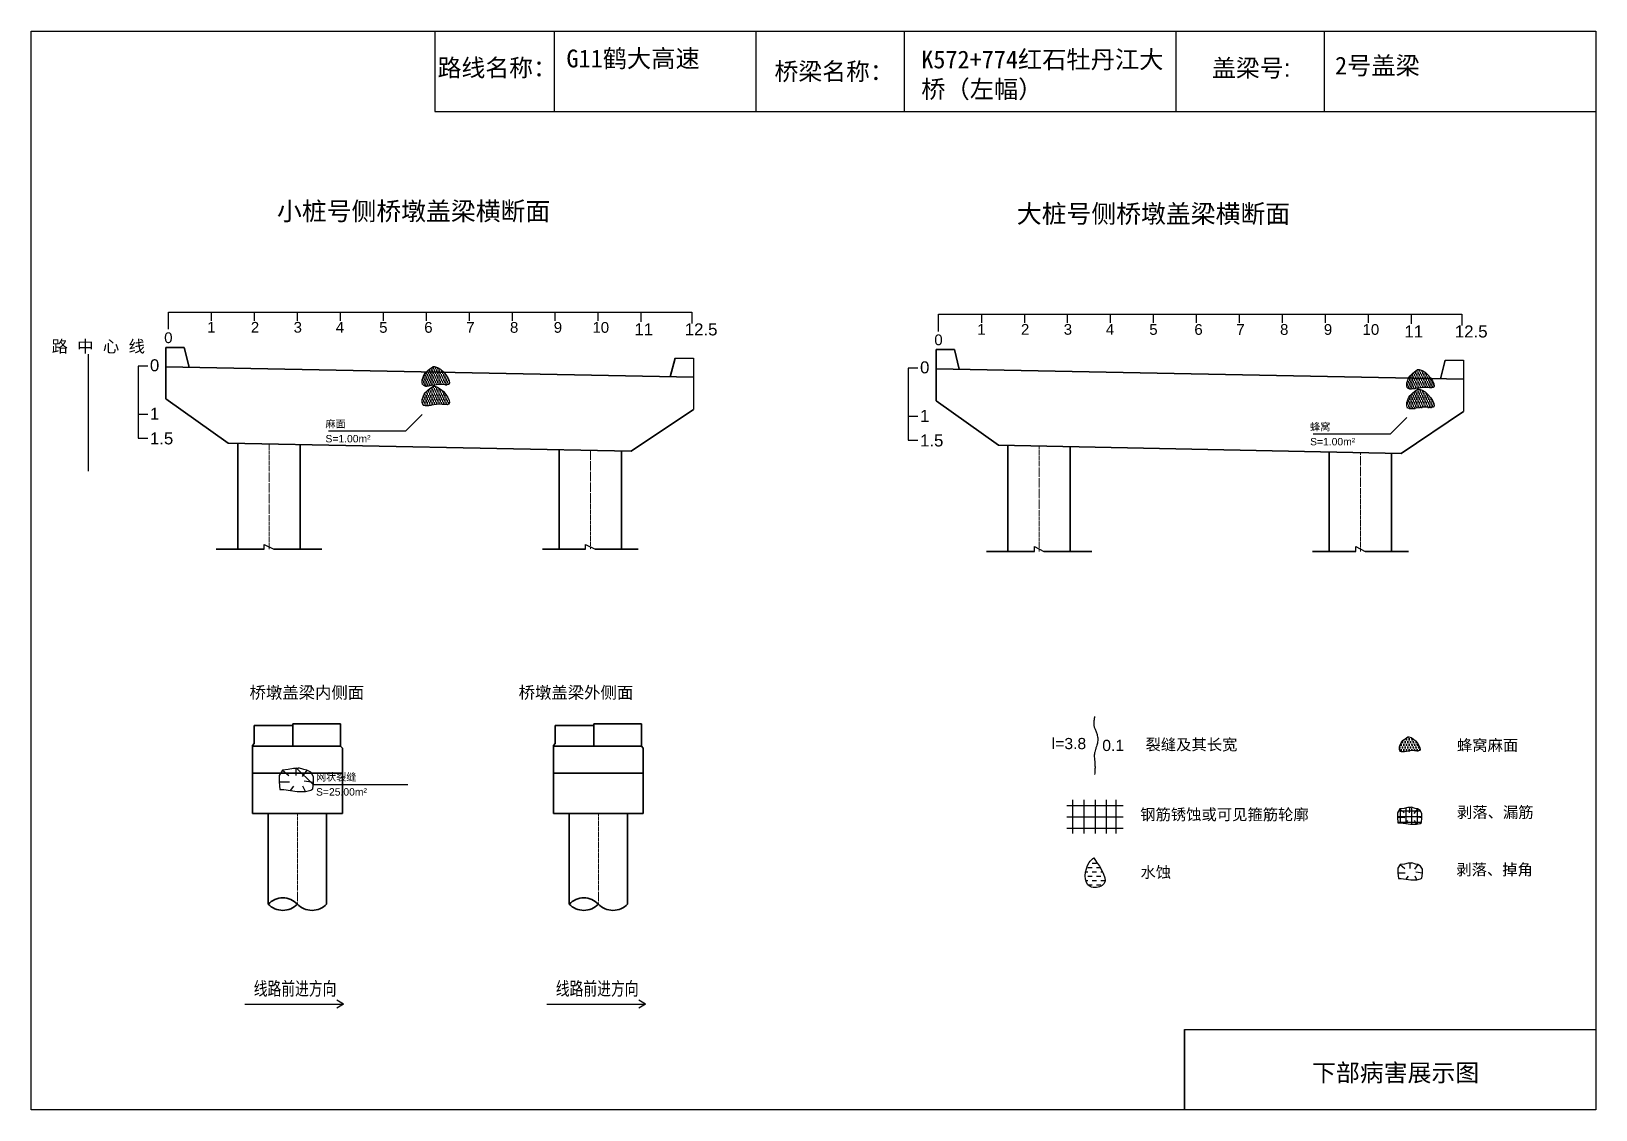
# Model space of a CAD drawing. Header units: millimetres. Extents: x 0 to 529, y -5115 to 459.
# Drawn here: x 0 to 528, y -930 to -566 of the extents above; entities that cross this region are included whole.
import ezdxf
from ezdxf.enums import TextEntityAlignment as Align

# ---------------------------------------------------------------- set-up
doc = ezdxf.new("R2010")
doc.units = ezdxf.units.MM
doc.linetypes.add('EBG_CENTER', pattern=[1.1, 0.8, -0.15, 0, -0.15])
doc.layers.add('Center', color=3, linetype='EBG_CENTER', lineweight=18)
doc.layers.add('中粗实线', color=4, linetype='Continuous', lineweight=35)
for name, color, linetype in [('加固措施', 7, 'Continuous'), ('图层1', 7, 'Continuous'), ('文字', 1, 'Continuous'), ('病害', 5, 'Continuous')]:
    doc.layers.add(name, color=color, linetype=linetype)
doc.styles.add('HAN', font='', dxfattribs={"width": 0.75})
doc.styles.get("Standard").update_dxf_attribs({"font": 'arial.ttf'})
doc.styles.get('HAN').set_extended_font_data('SimSun')
pattern_1 = [(0, (-3019.80915, -229.5924), (0.396875, 0.79375), [0, -0.79375])]
pattern_2 = [(0, (-5094.3226, -525.2974), (0.396875, 0.79375), [0, -0.79375])]

# ---------------------------------------------------------------- blocks, each defined once
blk = doc.blocks.new('88888')
for p, q in [((1245.415, -3599.279), (1245.261, -3599.19)), ((1243.215, -3599.279), (1245.415, -3599.279)), ((1245.415, -3599.279), (1245.261, -3599.367))]:
    blk.add_line(p, q)
at = {"layer": '文字', "color": 0, "style": 'HAN', "width": 0.75}
blk.add_text('线路前进方向', height=0.3, dxfattribs=at).set_placement((1244.335, -3599.082), align=Align.CENTER)
blk = doc.blocks.new('adfsd')
at = {"lineweight": -2, "ltscale": 0.5}
for p, q in [((1140.897, -3083.694), (1140.936, -3083.729)), ((1140.983, -3083.682), (1140.981, -3083.729)), ((1141.053, -3083.694), (1141.022, -3083.735)), ((1140.876, -3083.768), (1140.94, -3083.769)), ((1140.948, -3083.824), (1140.969, -3083.796)), ((1141.045, -3083.83), (1141.028, -3083.796)), ((1141.094, -3083.772), (1141.036, -3083.763))]:
    blk.add_line(p, q, dxfattribs=at)
blk.add_lwpolyline([(1141, -3083.682), (1140.967, -3083.682), (1140.934, -3083.69), (1140.897, -3083.694), (1140.876, -3083.727), (1140.876, -3083.768), (1140.88, -3083.818), (1140.905, -3083.818), (1140.991, -3083.83), (1141.045, -3083.83), (1141.078, -3083.822), (1141.09, -3083.814), (1141.094, -3083.772), (1141.094, -3083.735), (1141.078, -3083.707), (1141.053, -3083.694), (1141.033, -3083.69), (1141, -3083.678)], dxfattribs=at)

msp = doc.modelspace()

# ---------------------------------------------------------------- hatches: boundary and pattern name
at = {"layer": '加固措施', "lineweight": -2}
h = msp.add_hatch(dxfattribs=at)
h.set_pattern_fill('DOTS')
h.set_pattern_definition(pattern_1)
edge = h.paths.add_edge_path()
edge.add_spline(control_points=[(135.66, -679.01), (134.17, -680.03), (132.06, -681.48), (131.82, -686.86), (136.82, -684.39), (143.61, -686.32), (138.55, -678.89), (135.83, -679), (135.66, -679.01)], knot_values=[0, 0, 0, 0, 5.205471, 7.397577, 12.944796, 16.169923, 23.88441, 24.400432, 24.400432, 24.400432, 24.400432], degree=3, periodic=0)
h = msp.add_hatch(dxfattribs=at)
h.set_pattern_fill('DOTS')
h.set_pattern_definition(pattern_1)
edge = h.paths.add_edge_path()
edge.add_spline(control_points=[(135.66, -679.01), (134.17, -680.03), (132.06, -681.48), (131.82, -686.86), (136.82, -684.39), (143.61, -686.32), (138.55, -678.89), (135.83, -679), (135.66, -679.01)], knot_values=[0, 0, 0, 0, 5.205471, 7.397577, 12.944796, 16.169923, 23.88441, 24.400432, 24.400432, 24.400432, 24.400432], degree=3, periodic=0)
h = msp.add_hatch(dxfattribs=at)
h.set_pattern_fill('DOTS')
h.set_pattern_definition(pattern_1)
edge = h.paths.add_edge_path()
edge.add_spline(control_points=[(468.16, -680.01), (466.67, -681.03), (464.56, -682.48), (464.32, -687.86), (469.32, -685.39), (476.11, -687.32), (471.05, -679.89), (468.33, -680), (468.16, -680.01)], knot_values=[0, 0, 0, 0, 5.205471, 7.397577, 12.944796, 16.169923, 23.88441, 24.400432, 24.400432, 24.400432, 24.400432], degree=3, periodic=0)
h = msp.add_hatch(dxfattribs=at)
h.set_pattern_fill('DOTS')
h.set_pattern_definition(pattern_1)
edge = h.paths.add_edge_path()
edge.add_spline(control_points=[(468.16, -680.01), (466.67, -681.03), (464.56, -682.48), (464.32, -687.86), (469.32, -685.39), (476.11, -687.32), (471.05, -679.89), (468.33, -680), (468.16, -680.01)], knot_values=[0, 0, 0, 0, 5.205471, 7.397577, 12.944796, 16.169923, 23.88441, 24.400432, 24.400432, 24.400432, 24.400432], degree=3, periodic=0)
h = msp.add_hatch(dxfattribs=at)
h.set_pattern_fill('DOTS')
h.set_pattern_definition(pattern_1)
edge = h.paths.add_edge_path()
edge.add_spline(control_points=[(135.66, -685.66), (134.17, -686.69), (132.06, -688.14), (131.82, -693.52), (136.82, -691.05), (143.61, -692.98), (138.55, -685.54), (135.83, -685.66), (135.66, -685.66)], knot_values=[0, 0, 0, 0, 5.205471, 7.397577, 12.944796, 16.169923, 23.88441, 24.400432, 24.400432, 24.400432, 24.400432], degree=3, periodic=0)
h = msp.add_hatch(dxfattribs=at)
h.set_pattern_fill('DOTS')
h.set_pattern_definition(pattern_1)
edge = h.paths.add_edge_path()
edge.add_spline(control_points=[(135.66, -685.66), (134.17, -686.69), (132.06, -688.14), (131.82, -693.52), (136.82, -691.05), (143.61, -692.98), (138.55, -685.54), (135.83, -685.66), (135.66, -685.66)], knot_values=[0, 0, 0, 0, 5.205471, 7.397577, 12.944796, 16.169923, 23.88441, 24.400432, 24.400432, 24.400432, 24.400432], degree=3, periodic=0)
h = msp.add_hatch(dxfattribs=at)
h.set_pattern_fill('DOTS')
h.set_pattern_definition(pattern_1)
edge = h.paths.add_edge_path()
edge.add_spline(control_points=[(468.16, -686.66), (466.67, -687.69), (464.56, -689.14), (464.32, -694.52), (469.32, -692.05), (476.11, -693.98), (471.05, -686.54), (468.33, -686.66), (468.16, -686.66)], knot_values=[0, 0, 0, 0, 5.205471, 7.397577, 12.944796, 16.169923, 23.88441, 24.400432, 24.400432, 24.400432, 24.400432], degree=3, periodic=0)
h = msp.add_hatch(dxfattribs=at)
h.set_pattern_fill('DOTS')
h.set_pattern_definition(pattern_1)
edge = h.paths.add_edge_path()
edge.add_spline(control_points=[(468.16, -686.66), (466.67, -687.69), (464.56, -689.14), (464.32, -694.52), (469.32, -692.05), (476.11, -693.98), (471.05, -686.54), (468.33, -686.66), (468.16, -686.66)], knot_values=[0, 0, 0, 0, 5.205471, 7.397577, 12.944796, 16.169923, 23.88441, 24.400432, 24.400432, 24.400432, 24.400432], degree=3, periodic=0)
h = msp.add_hatch(dxfattribs=at)
h.set_pattern_fill('DOTS', scale=0.758413)
h.set_pattern_definition([(0, (-3123.6565, -172.2986), (0.45655767, 0.91311534), [0, -0.91311534])])
edge = h.paths.add_edge_path()
edge.add_spline(control_points=[(464.79, -804.11), (463.66, -804.88), (462.06, -805.98), (461.88, -810.06), (465.67, -808.19), (470.82, -809.65), (466.98, -804.01), (464.92, -804.1), (464.79, -804.11)], knot_values=[0, 0, 0, 0, 5.205471, 7.397577, 12.944796, 16.169923, 23.88441, 24.400432, 24.400432, 24.400432, 24.400432], degree=3, periodic=0)
h = msp.add_hatch(dxfattribs=at)
h.set_pattern_fill('DASH', color=256, scale=0.682572)
h.set_pattern_definition([(0, (-2570.7012, -130.7287), (1.47924685, 1.47924685), [1.4792469, -1.4792469])])
edge = h.paths.add_edge_path()
edge.add_spline(control_points=[(358.78, -844.9), (358.24, -845.38), (355.71, -847.62), (355.03, -855.77), (365.19, -854.33), (361.44, -848.8), (358.78, -844.9)], knot_values=[0, 0, 0, 0, 3.237042, 15.187225, 21.182779, 35.601669, 35.601669, 35.601669, 35.601669], degree=3, periodic=0)
at = {"layer": '病害', "lineweight": -2}
h = msp.add_hatch(dxfattribs=at)
h.set_pattern_fill('DOTS', color=4, style=0)
h.set_pattern_definition(pattern_2)
edge = h.paths.add_edge_path()
edge.add_spline(control_points=[(135.66, -679.01), (134.17, -680.03), (132.06, -681.48), (131.82, -686.86), (136.82, -684.39), (143.61, -686.32), (138.55, -678.89), (135.83, -679), (135.66, -679.01)], knot_values=[0, 0, 0, 0, 1.041094, 1.479515, 2.588959, 3.233985, 4.776882, 4.880086, 4.880086, 4.880086, 4.880086], degree=3, periodic=0)
h = msp.add_hatch(dxfattribs=at)
h.set_pattern_fill('DOTS', color=4, style=0)
h.set_pattern_definition(pattern_2)
edge = h.paths.add_edge_path()
edge.add_spline(control_points=[(135.66, -679.01), (134.17, -680.03), (132.06, -681.48), (131.82, -686.86), (136.82, -684.39), (143.61, -686.32), (138.55, -678.89), (135.83, -679), (135.66, -679.01)], knot_values=[0, 0, 0, 0, 1.041094, 1.479515, 2.588959, 3.233985, 4.776882, 4.880086, 4.880086, 4.880086, 4.880086], degree=3, periodic=0)
h = msp.add_hatch(dxfattribs=at)
h.set_pattern_fill('DOTS', color=4, style=0)
h.set_pattern_definition(pattern_2)
edge = h.paths.add_edge_path()
edge.add_spline(control_points=[(468.16, -680.01), (466.67, -681.03), (464.56, -682.48), (464.32, -687.86), (469.32, -685.39), (476.11, -687.32), (471.05, -679.89), (468.33, -680), (468.16, -680.01)], knot_values=[0, 0, 0, 0, 1.041094, 1.479515, 2.588959, 3.233985, 4.776882, 4.880086, 4.880086, 4.880086, 4.880086], degree=3, periodic=0)
h = msp.add_hatch(dxfattribs=at)
h.set_pattern_fill('DOTS', color=4, style=0)
h.set_pattern_definition(pattern_2)
edge = h.paths.add_edge_path()
edge.add_spline(control_points=[(468.16, -680.01), (466.67, -681.03), (464.56, -682.48), (464.32, -687.86), (469.32, -685.39), (476.11, -687.32), (471.05, -679.89), (468.33, -680), (468.16, -680.01)], knot_values=[0, 0, 0, 0, 1.041094, 1.479515, 2.588959, 3.233985, 4.776882, 4.880086, 4.880086, 4.880086, 4.880086], degree=3, periodic=0)
h = msp.add_hatch(dxfattribs=at)
h.set_pattern_fill('DOTS', color=4, style=0)
h.set_pattern_definition(pattern_2)
edge = h.paths.add_edge_path()
edge.add_spline(control_points=[(135.66, -685.66), (134.17, -686.69), (132.06, -688.14), (131.82, -693.52), (136.82, -691.05), (143.61, -692.98), (138.55, -685.54), (135.83, -685.66), (135.66, -685.66)], knot_values=[0, 0, 0, 0, 1.041094, 1.479515, 2.588959, 3.233985, 4.776882, 4.880086, 4.880086, 4.880086, 4.880086], degree=3, periodic=0)
h = msp.add_hatch(dxfattribs=at)
h.set_pattern_fill('DOTS', color=4, style=0)
h.set_pattern_definition(pattern_2)
edge = h.paths.add_edge_path()
edge.add_spline(control_points=[(135.66, -685.66), (134.17, -686.69), (132.06, -688.14), (131.82, -693.52), (136.82, -691.05), (143.61, -692.98), (138.55, -685.54), (135.83, -685.66), (135.66, -685.66)], knot_values=[0, 0, 0, 0, 1.041094, 1.479515, 2.588959, 3.233985, 4.776882, 4.880086, 4.880086, 4.880086, 4.880086], degree=3, periodic=0)
h = msp.add_hatch(dxfattribs=at)
h.set_pattern_fill('DOTS', color=4, style=0)
h.set_pattern_definition(pattern_2)
edge = h.paths.add_edge_path()
edge.add_spline(control_points=[(468.16, -686.66), (466.67, -687.69), (464.56, -689.14), (464.32, -694.52), (469.32, -692.05), (476.11, -693.98), (471.05, -686.54), (468.33, -686.66), (468.16, -686.66)], knot_values=[0, 0, 0, 0, 1.041094, 1.479515, 2.588959, 3.233985, 4.776882, 4.880086, 4.880086, 4.880086, 4.880086], degree=3, periodic=0)
h = msp.add_hatch(dxfattribs=at)
h.set_pattern_fill('DOTS', color=4, style=0)
h.set_pattern_definition(pattern_2)
edge = h.paths.add_edge_path()
edge.add_spline(control_points=[(468.16, -686.66), (466.67, -687.69), (464.56, -689.14), (464.32, -694.52), (469.32, -692.05), (476.11, -693.98), (471.05, -686.54), (468.33, -686.66), (468.16, -686.66)], knot_values=[0, 0, 0, 0, 1.041094, 1.479515, 2.588959, 3.233985, 4.776882, 4.880086, 4.880086, 4.880086, 4.880086], degree=3, periodic=0)
h = msp.add_hatch(dxfattribs=at)
h.set_pattern_fill('DOTS', color=4, scale=0.758413, style=0)
h.set_pattern_definition([(0, (-5510.1385, -512.4721), (0.45655767, 0.91311534), [0, -0.91311534])])
edge = h.paths.add_edge_path()
edge.add_spline(control_points=[(464.79, -804.11), (463.66, -804.88), (462.06, -805.98), (461.88, -810.06), (465.67, -808.19), (470.82, -809.65), (466.98, -804.01), (464.92, -804.1), (464.79, -804.11)], knot_values=[0, 0, 0, 0, 1.041094, 1.479515, 2.588959, 3.233985, 4.776882, 4.880086, 4.880086, 4.880086, 4.880086], degree=3, periodic=0)

# ---------------------------------------------------------------- linework, layer by layer
at = {"color": 0}
for p, q in [((0, -565.76), (528.29, -565.76)), ((0, -930), (0, -565.76)), ((136.28, -565.76), (136.28, -592.84)), ((244.69, -565.76), (244.69, -592.84)), ((386.49, -565.76), (386.49, -592.84)), ((436.57, -565.82), (436.57, -592.9)), ((528.29, -565.76), (528.29, -930)), ((136.28, -592.84), (528.29, -592.84)), ((46.28, -666.4), (46.28, -660.6)), ((46.28, -660.6), (60.79, -660.6)), ((60.79, -660.6), (60.79, -663.5)), ((60.79, -660.6), (75.3, -660.6)), ((75.3, -660.6), (89.8, -660.6)), ((75.3, -660.6), (75.3, -663.5)), ((89.8, -660.6), (104.31, -660.6)), ((89.8, -660.6), (89.8, -663.5)), ((104.31, -660.6), (118.82, -660.6)), ((104.31, -660.6), (104.31, -663.5)), ((118.82, -660.6), (133.32, -660.6)), ((118.82, -660.6), (118.82, -663.5)), ((133.32, -660.6), (147.83, -660.6)), ((133.32, -660.6), (133.32, -663.5)), ((147.83, -660.6), (162.34, -660.6)), ((147.83, -660.6), (147.83, -663.5)), ((162.34, -660.6), (176.84, -660.6)), ((162.34, -660.6), (162.34, -663.5)), ((162.34, -660.6), (173.94, -660.6)), ((176.84, -660.6), (191.35, -660.6)), ((176.84, -660.6), (176.84, -663.5)), ((176.84, -660.6), (179.74, -660.6)), ((191.35, -660.6), (205.85, -660.6)), ((191.35, -660.6), (191.35, -663.5)), ((205.87, -660.64), (205.87, -663.89)), ((306.34, -667.11), (306.34, -661.3)), ((306.34, -661.3), (320.85, -661.3)), ((320.85, -661.3), (320.85, -664.2)), ((320.85, -661.3), (335.36, -661.3)), ((335.36, -661.3), (349.86, -661.3)), ((335.36, -661.3), (335.36, -664.2)), ((349.86, -661.3), (364.37, -661.3)), ((349.86, -661.3), (349.86, -664.2)), ((364.37, -661.3), (378.88, -661.3)), ((364.37, -661.3), (364.37, -664.2)), ((378.88, -661.3), (393.38, -661.3)), ((378.88, -661.3), (378.88, -664.2)), ((393.38, -661.3), (407.89, -661.3)), ((393.38, -661.3), (393.38, -664.2)), ((407.89, -661.3), (422.39, -661.3)), ((407.89, -661.3), (407.89, -664.2)), ((422.39, -661.3), (436.9, -661.3)), ((422.39, -661.3), (422.39, -664.2)), ((422.39, -661.3), (434, -661.3)), ((436.9, -661.3), (451.41, -661.3)), ((436.9, -661.3), (436.9, -664.2)), ((436.9, -661.3), (439.8, -661.3)), ((451.41, -661.3), (465.91, -661.3)), ((451.41, -661.3), (451.41, -664.2)), ((465.93, -661.34), (465.93, -664.59)), ((39.3, -678.85), (36.06, -678.85)), ((36.06, -678.85), (36.06, -703.15)), ((299.36, -679.55), (296.12, -679.55)), ((296.12, -679.55), (296.12, -703.85)), ((36.06, -695.05), (39.3, -695.05)), ((296.12, -695.75), (299.36, -695.75)), ((36.06, -703.15), (39.3, -703.15)), ((296.12, -703.85), (299.36, -703.85)), ((78.66, -740.72), (78.66, -739.1)), ((187.17, -740.72), (187.17, -739.1)), ((338.72, -741.43), (338.72, -739.81)), ((447.23, -741.43), (447.23, -739.81)), ((389.48, -930), (389.48, -902.92)), ((389.48, -902.92), (528.29, -902.92)), ((528.29, -930), (0, -930))]:
    msp.add_line(p, q, dxfattribs=at)
for p, q in [((205.87, -660.64), (223.01, -660.64)), ((223.01, -660.64), (223.01, -664.46)), ((465.93, -661.34), (483.07, -661.34)), ((483.07, -661.34), (483.07, -665.17)), ((217.41, -676.13), (223.61, -676.13)), ((223.61, -676.13), (223.61, -682.6)), ((477.47, -676.83), (483.67, -676.83)), ((483.67, -676.83), (483.67, -683.31)), ((223.61, -682.6), (223.61, -693.45)), ((483.67, -683.31), (483.67, -694.16)), ((78.66, -739.1), (81.9, -740.72)), ((187.17, -739.1), (190.41, -740.72)), ((338.72, -739.81), (341.96, -741.43)), ((447.23, -739.81), (450.47, -741.43))]:
    msp.add_line(p, q)
at = {"color": 1}
for p, q in [((19.16, -674.85), (19.16, -714.35)), ((349.74, -827.26), (368.7, -827.26)), ((351.64, -825.37), (351.64, -836.74)), ((355.43, -825.37), (355.43, -836.74)), ((359.22, -825.37), (359.22, -836.74)), ((363.01, -825.37), (363.01, -836.74)), ((366.26, -825.34), (366.26, -836.72)), ((461.75, -829.08), (469.1, -829.08)), ((462.28, -828.43), (462.28, -833.12)), ((464.18, -828.13), (464.18, -833.37)), ((466.07, -828.13), (466.07, -833.59)), ((467.97, -828.43), (467.97, -833.54)), ((349.74, -831.06), (368.7, -831.06)), ((461.36, -830.97), (469.63, -830.97)), ((461.5, -832.87), (469.48, -832.87)), ((349.74, -834.85), (368.7, -834.85))]:
    msp.add_line(p, q, dxfattribs=at)
at = {"color": 7}
for p, q in [((84.83, -815.36), (86.92, -817.17)), ((89.39, -814.71), (89.28, -817.17)), ((93.08, -815.36), (91.43, -817.49)), ((83.75, -819.26), (87.14, -819.31)), ((87.55, -822.19), (88.64, -820.71)), ((92.65, -822.51), (91.75, -820.71)), ((95.25, -819.48), (92.18, -818.99))]:
    msp.add_line(p, q, dxfattribs=at)
at = {"color": 0}
msp.add_lwpolyline([(0, -565.76), (528.29, -565.76), (528.29, -930), (0, -930)], dxfattribs=at)
at = {"color": 7}
for points in [[(132, -695.2), (126.34, -700.86), (100.34, -700.86)], [(464.5, -696.2), (458.84, -701.86), (432.84, -701.86)], [(90.26, -814.71), (88.52, -814.71), (86.79, -815.14), (84.83, -815.36), (83.75, -817.09), (83.75, -819.26), (83.97, -821.86), (85.27, -821.86), (89.83, -822.51), (92.65, -822.51), (94.38, -822.08), (95.03, -821.64), (95.25, -819.48), (95.25, -817.52), (94.38, -816.01), (93.08, -815.36), (92, -815.14), (90.26, -814.49)], [(89.5, -814.49), (95.16, -820.15), (127.16, -820.15)]]:
    msp.add_lwpolyline(points, dxfattribs=at)
at = {"lineweight": -2}
for points, knots in [([(135.66, -679.01), (134.17, -680.03), (132.06, -681.48), (131.82, -686.86), (136.82, -684.39), (143.61, -686.32), (138.55, -678.89), (135.83, -679), (135.66, -679.01)], [0, 0, 0, 0, 2.602735, 3.698789, 6.472398, 8.084961, 11.942205, 12.200216, 12.200216, 12.200216, 12.200216]), ([(135.66, -679.01), (134.17, -680.03), (132.06, -681.48), (131.82, -686.86), (136.82, -684.39), (143.61, -686.32), (138.55, -678.89), (135.83, -679), (135.66, -679.01)], [0, 0, 0, 0, 2.602735, 3.698789, 6.472398, 8.084961, 11.942205, 12.200216, 12.200216, 12.200216, 12.200216]), ([(468.16, -680.01), (466.67, -681.03), (464.56, -682.48), (464.32, -687.86), (469.32, -685.39), (476.11, -687.32), (471.05, -679.89), (468.33, -680), (468.16, -680.01)], [0, 0, 0, 0, 2.602735, 3.698789, 6.472398, 8.084961, 11.942205, 12.200216, 12.200216, 12.200216, 12.200216]), ([(468.16, -680.01), (466.67, -681.03), (464.56, -682.48), (464.32, -687.86), (469.32, -685.39), (476.11, -687.32), (471.05, -679.89), (468.33, -680), (468.16, -680.01)], [0, 0, 0, 0, 2.602735, 3.698789, 6.472398, 8.084961, 11.942205, 12.200216, 12.200216, 12.200216, 12.200216]), ([(135.66, -685.66), (134.17, -686.69), (132.06, -688.14), (131.82, -693.52), (136.82, -691.05), (143.61, -692.98), (138.55, -685.54), (135.83, -685.66), (135.66, -685.66)], [0, 0, 0, 0, 2.602735, 3.698789, 6.472398, 8.084961, 11.942205, 12.200216, 12.200216, 12.200216, 12.200216]), ([(135.66, -685.66), (134.17, -686.69), (132.06, -688.14), (131.82, -693.52), (136.82, -691.05), (143.61, -692.98), (138.55, -685.54), (135.83, -685.66), (135.66, -685.66)], [0, 0, 0, 0, 2.602735, 3.698789, 6.472398, 8.084961, 11.942205, 12.200216, 12.200216, 12.200216, 12.200216]), ([(468.16, -686.66), (466.67, -687.69), (464.56, -689.14), (464.32, -694.52), (469.32, -692.05), (476.11, -693.98), (471.05, -686.54), (468.33, -686.66), (468.16, -686.66)], [0, 0, 0, 0, 2.602735, 3.698789, 6.472398, 8.084961, 11.942205, 12.200216, 12.200216, 12.200216, 12.200216]), ([(468.16, -686.66), (466.67, -687.69), (464.56, -689.14), (464.32, -694.52), (469.32, -692.05), (476.11, -693.98), (471.05, -686.54), (468.33, -686.66), (468.16, -686.66)], [0, 0, 0, 0, 2.602735, 3.698789, 6.472398, 8.084961, 11.942205, 12.200216, 12.200216, 12.200216, 12.200216]), ([(464.79, -804.11), (463.66, -804.88), (462.06, -805.98), (461.88, -810.06), (465.67, -808.19), (470.82, -809.65), (466.98, -804.01), (464.92, -804.1), (464.79, -804.11)], [0, 0, 0, 0, 3.947899, 5.610421, 9.817506, 12.263485, 18.114255, 18.505612, 18.505612, 18.505612, 18.505612])]:
    msp.add_open_spline(points, degree=3, knots=knots, dxfattribs=at)
at = {"layer": 'Center', "color": 1}
for p, q in [((80.28, -705.16), (80.28, -740.72)), ((188.79, -707.33), (188.79, -740.72)), ((340.34, -705.87), (340.34, -741.43)), ((448.85, -708.04), (448.85, -741.43)), ((89.87, -829.99), (89.87, -860.55)), ((191.5, -829.99), (191.5, -860.55))]:
    msp.add_line(p, q, dxfattribs=at)
at = {"layer": '中粗实线', "color": 0}
for p, q in [((45.46, -679.04), (45.46, -672.56)), ((45.46, -672.56), (51.66, -672.56)), ((51.66, -672.56), (53.28, -679.2)), ((217.41, -676.13), (215.79, -682.45)), ((305.52, -679.74), (305.52, -673.26)), ((305.52, -673.26), (311.72, -673.26)), ((311.72, -673.26), (313.34, -679.9)), ((45.46, -679.04), (45.46, -689.89)), ((223.61, -682.6), (45.46, -679.04)), ((305.52, -679.74), (305.52, -690.59)), ((483.67, -683.31), (305.52, -679.74)), ((477.47, -676.83), (475.85, -683.15)), ((45.46, -689.89), (66.51, -704.89)), ((305.52, -690.59), (326.57, -705.59)), ((202.55, -707.61), (223.61, -693.45)), ((462.61, -708.31), (483.67, -694.16)), ((202.55, -707.61), (66.51, -704.89)), ((69.75, -704.95), (69.75, -740.72)), ((90.81, -705.37), (90.81, -740.72)), ((178.26, -707.12), (178.26, -740.72)), ((199.32, -707.54), (199.32, -740.72)), ((462.61, -708.31), (326.57, -705.59)), ((329.81, -705.65), (329.81, -741.43)), ((350.87, -706.08), (350.87, -741.43)), ((438.32, -707.82), (438.32, -741.43)), ((459.38, -708.25), (459.38, -741.43)), ((78.66, -740.72), (62.47, -740.72)), ((98.1, -740.72), (81.9, -740.72)), ((187.17, -740.72), (172.59, -740.72)), ((204.98, -740.72), (190.41, -740.72)), ((338.72, -741.43), (322.52, -741.43)), ((358.15, -741.43), (341.96, -741.43)), ((447.23, -741.43), (432.65, -741.43)), ((465.04, -741.43), (450.47, -741.43)), ((75.31, -800.26), (88.35, -800.26)), ((75.31, -800.26), (75.31, -806.33)), ((88.35, -799.66), (104.43, -799.66)), ((88.35, -799.66), (88.35, -807.24)), ((104.43, -799.66), (104.43, -807.24)), ((176.93, -800.26), (189.98, -800.26)), ((176.93, -800.26), (176.93, -806.33)), ((189.98, -799.66), (206.06, -799.66)), ((189.98, -799.66), (189.98, -807.24)), ((206.06, -799.66), (206.06, -807.24)), ((75.31, -806.33), (74.7, -806.94)), ((74.7, -829.99), (74.7, -806.94)), ((74.7, -807.24), (104.43, -807.24)), ((104.43, -807.24), (105.04, -807.85)), ((105.04, -829.99), (105.04, -807.85)), ((176.93, -806.33), (176.33, -806.94)), ((176.33, -829.99), (176.33, -806.94)), ((176.33, -807.24), (206.06, -807.24)), ((206.06, -807.24), (206.66, -807.85)), ((206.66, -829.99), (206.66, -807.85)), ((74.7, -816.34), (105.04, -816.34)), ((176.33, -816.34), (206.66, -816.34)), ((74.7, -829.99), (105.04, -829.99)), ((80.01, -829.99), (80.01, -860.55)), ((99.73, -829.99), (99.73, -860.55)), ((176.33, -829.99), (206.66, -829.99)), ((181.64, -829.99), (181.64, -860.55)), ((201.36, -829.99), (201.36, -860.55))]:
    msp.add_line(p, q, dxfattribs=at)
for centre, start, end in [((84.94, -865.22), 43.4434, 136.5566), ((84.94, -855.89), 223.4434, 316.5566), ((94.8, -855.89), 223.4434, 316.5566), ((186.57, -865.22), 43.4434, 136.5566), ((186.57, -855.89), 223.4434, 316.5566), ((196.43, -855.89), 223.4434, 316.5566)]:
    msp.add_arc(centre, 6.79, start, end, dxfattribs=at)
at = {"layer": '加固措施', "lineweight": -2}
msp.add_open_spline([(358.78, -844.9), (358.24, -845.38), (355.71, -847.62), (355.03, -855.77), (365.19, -854.33), (361.44, -848.8), (358.78, -844.9)], degree=3, knots=[0, 0, 0, 0, 2.209514, 10.366374, 14.458772, 24.300702, 24.300702, 24.300702, 24.300702], dxfattribs=at)
at = {"layer": '图层1', "lineweight": -2}
msp.add_open_spline([(359.05, -797.23), (359.01, -797.46), (358.97, -797.7), (358.85, -798.39), (358.8, -798.83), (358.77, -799.45), (358.77, -799.65), (358.79, -799.96), (358.81, -800.08), (358.85, -800.31), (358.87, -800.42), (358.98, -800.84), (359.1, -801.16), (359.37, -801.86), (359.52, -802.25), (359.82, -803.07), (359.96, -803.52), (360.1, -804.29), (360.13, -804.59), (360.14, -805.19), (360.12, -805.48), (360.04, -806.03), (359.99, -806.29), (359.86, -806.8), (359.79, -807.04), (359.6, -807.65), (359.48, -808), (359.26, -808.66), (359.17, -808.97), (359.07, -809.39), (359.04, -809.52), (359, -809.75), (358.99, -809.86), (358.97, -810.08), (358.97, -810.19), (358.96, -810.6), (358.97, -810.92), (359.03, -811.61), (359.07, -811.97), (359.13, -812.61), (359.16, -812.88), (359.19, -813.38), (359.2, -813.61), (359.21, -814.07), (359.21, -814.29), (359.2, -814.96), (359.18, -815.4), (359.13, -816.16), (359.1, -816.48), (359.07, -816.8)], degree=3, knots=[0, 0, 0, 0, 0.93103, 0.93103, 2.904338, 2.904338, 3.933552, 3.933552, 4.598026, 4.598026, 5.2625, 5.2625, 6.799065, 6.799065, 8.335629, 8.335629, 9.872194, 9.872194, 10.744529, 10.744529, 11.616864, 11.616864, 12.4892, 12.4892, 13.361535, 13.361535, 14.755665, 14.755665, 16.149795, 16.149795, 16.835641, 16.835641, 17.410365, 17.410365, 17.98509, 17.98509, 19.45733, 19.45733, 20.929571, 20.929571, 21.910052, 21.910052, 22.722819, 22.722819, 23.535585, 23.535585, 25.161117, 25.161117, 26.428502, 26.428502, 26.428502, 26.428502], dxfattribs=at)
at = {"layer": '病害', "color": 5}
for p, q in [((136.28, -565.76), (136.28, -592.84)), ((244.69, -565.76), (244.69, -592.84)), ((386.49, -565.76), (386.49, -592.84)), ((528.29, -565.76), (528.29, -592.84)), ((136.28, -592.84), (385.94, -592.84)), ((385.94, -592.84), (528.29, -592.84)), ((389.48, -902.92), (528.29, -902.92)), ((389.48, -902.92), (389.48, -930)), ((528.29, -902.92), (528.29, -930))]:
    msp.add_line(p, q, dxfattribs=at)
at = {"layer": '病害', "color": 0}
for p, q in [((176.54, -565.76), (176.54, -592.84)), ((294.76, -565.76), (294.76, -592.84))]:
    msp.add_line(p, q, dxfattribs=at)

# ---------------------------------------------------------------- block references
for name, p, xscale, yscale, zscale in [('adfsd', (-42801.42, 116107.3), 37.92066608813975, 37.92066608813975, 37.92066608813975), ('adfsd', (-42801.27, 116088.53), 37.92066608813975, 37.92066608813975, 37.92066608813975), ('88888', (-18785.32, 53700.47), 15.16826643525591, 15.16826643525591, 15.16826643525591), ('88888', (-18683.32, 53700.47), 15.16826643525591, 15.16826643525591, 15.16826643525591)]:
    msp.add_blockref(name, p, dxfattribs=dict(xscale=xscale, yscale=yscale, zscale=zscale))

# ---------------------------------------------------------------- texts
for s, height, p in [('1', 3.63, (59.38, -667.55)), ('2', 3.63, (74.14, -667.55)), ('3', 3.63, (88.58, -667.55)), ('4', 3.63, (102.82, -667.55)), ('5', 3.63, (117.48, -667.59)), ('6', 3.63, (132.7, -667.59)), ('7', 3.63, (146.89, -667.59)), ('8', 3.63, (161.64, -667.59)), ('9', 3.63, (176.42, -667.59)), ('10', 3.627, (189.49, -667.59)), ('11', 4.071, (203.64, -668.48)), ('12.5', 4.071, (220.65, -668.48)), ('1', 3.63, (319.44, -668.25)), ('2', 3.63, (334.2, -668.25)), ('3', 3.63, (348.64, -668.25)), ('4', 3.63, (362.88, -668.25)), ('5', 3.63, (377.54, -668.29)), ('6', 3.63, (392.76, -668.29)), ('7', 3.63, (406.94, -668.29)), ('8', 3.63, (421.7, -668.29)), ('9', 3.63, (436.48, -668.29)), ('10', 3.627, (449.55, -668.29)), ('11', 4.071, (463.7, -669.18)), ('12.5', 4.071, (480.71, -669.18)), ('路  中  心  线', 4.049, (6.85, -674.19)), ('0', 3.63, (44.88, -671.07)), ('0', 3.63, (304.94, -671.78)), ('0', 4.05, (40.07, -680.59)), ('0', 4.05, (300.13, -681.29)), ('1', 4.05, (40.07, -696.97)), ('1', 4.05, (300.13, -697.67)), ('1.5', 4.049, (40.07, -705.29)), ('1.5', 4.049, (300.13, -705.99))]:
    msp.add_text(s, height=height).set_placement(p)
at = {"color": 7}
for s, p in [('麻面', (99.34, -699.61)), ('S=1.00m²', (99.34, -704.61)), ('蜂窝', (431.84, -700.61)), ('S=1.00m²', (431.84, -705.61)), ('网状裂缝', (96.16, -818.9)), ('S=25.00m²', (96.16, -823.9))]:
    msp.add_text(s, height=2.5, dxfattribs=at).set_placement(p)
at = {"char_height": 6, "attachment_point": 1}
for s, insert, width in [('{\\fSimSun|b0|i0|c134|p2;G11鹤大高速}', (180.72, -571.94), 63.9701), ('{\\fSimSun|b0|i0|c134|p2;K572+774红石牡丹江大桥（左幅）}', (300.54, -572.28), 85.4006), ('{\\fSimSun|b0|i0|c134|p2;2号盖梁}', (440.26, -574.34), 87.6885)]:
    msp.add_mtext(s, dxfattribs=dict(at, insert=insert, width=width))
at = {"layer": '图层1'}
for s, p in [('路线名称：', (137.2, -581.04)), ('桥梁名称：', (250.96, -582.28)), ('盖梁号:', (398.73, -581.13)), ('下部病害展示图', (432.51, -920.46))]:
    msp.add_text(s, height=5.909, dxfattribs=at).set_placement(p)
at = {"layer": '图层1', "attachment_point": 1}
for s, insert, char_height in [('l=3.8', (344.59, -804.43), 3.792), ('0.1', (361.66, -805.06), 3.792), ('裂缝及其长宽', (376.26, -804.79), 3.792), ('蜂窝麻面', (481.44, -805.02), 3.792), ('钢筋锈蚀或可见箍筋轮廓', (374.48, -828.39), 3.7921), ('剥落、漏筋', (481.44, -827.64), 3.792), ('水蚀', (374.55, -847.88), 3.792), ('剥落、掉角', (481.21, -847.01), 3.792)]:
    msp.add_mtext(s, dxfattribs=dict(at, insert=insert, char_height=char_height))
at = {"layer": '文字', "color": 0}
for s, height, p in [('小桩号侧桥墩盖梁横断面', 6.1502, (82.97, -629.59)), ('大桩号侧桥墩盖梁横断面', 6.1502, (332.81, -630.47)), ('桥墩盖梁内侧面', 4.054, (73.7, -791.12)), ('桥墩盖梁外侧面', 4.054, (164.57, -791.12))]:
    msp.add_text(s, height=height, dxfattribs=at).set_placement(p)

doc.saveas('drawing.dxf')
